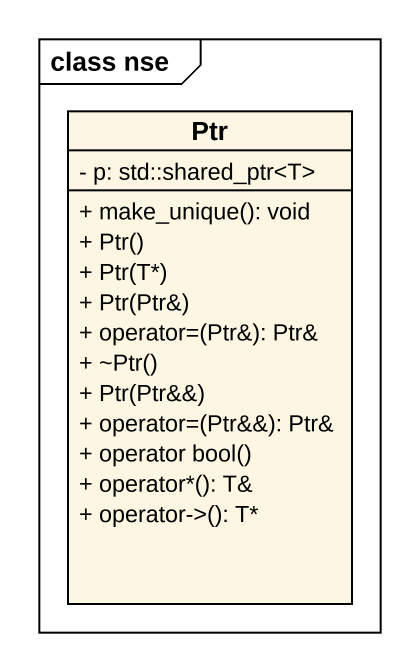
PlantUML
@startuml
mainframe class nse
hide circle
hide empty members
skinparam classAttributeIconSize 0
class Ptr {
  - p: std::shared_ptr<T>
  + make_unique(): void
  + Ptr()
  + Ptr(T*)
  + Ptr(Ptr&)
  + operator=(Ptr&): Ptr&
  + ~Ptr()
  + Ptr(Ptr&&)
  + operator=(Ptr&&): Ptr&
  + operator bool()
  + operator*(): T&
  + operator->(): T*
}
@enduml
